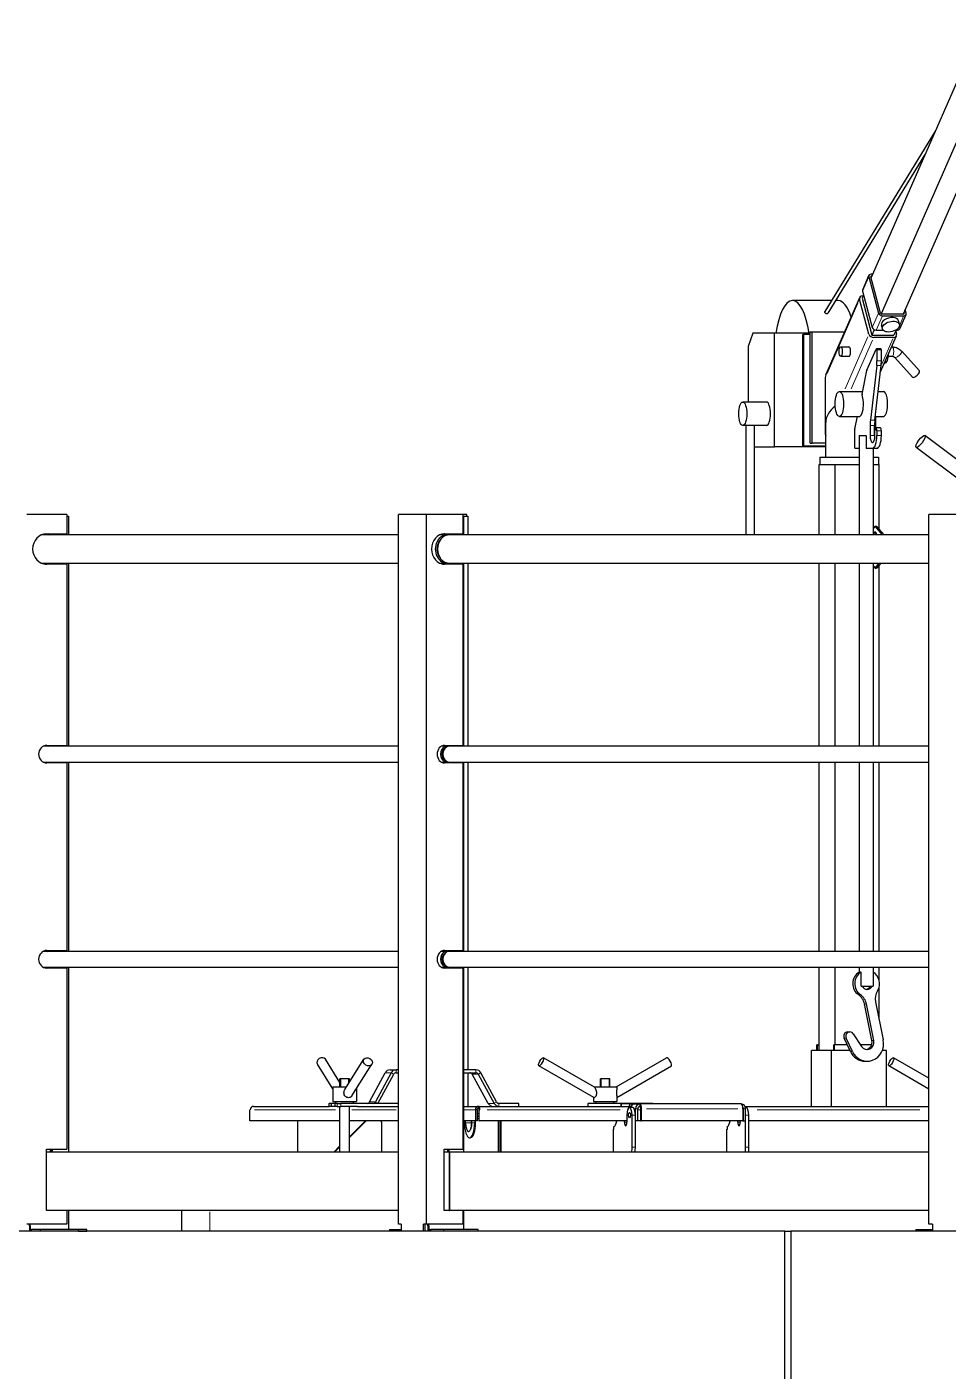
# Model space of a CAD drawing. Header units: millimetres. Extents: x 0 to 89100, y 0 to 63000.
# Drawn here: x 12976 to 14549, y 53720 to 56014 of the extents above; entities that cross this region are included whole.
import ezdxf

# ---------------------------------------------------------------- set-up
doc = ezdxf.new("R2010")
doc.units = ezdxf.units.MM
doc.header["$LTSCALE"] = 150
doc.layers.add('Visible', color=7, linetype='Continuous', lineweight=25)
doc.layers.add('Visible Narrow', color=7, linetype='Continuous', lineweight=18)

msp = doc.modelspace()

# ---------------------------------------------------------------- linework, layer by layer
at = {"layer": 'Visible'}
for p, q in [((14604.51, 56014.01), (14417.25, 55586.25)), ((14604.51, 55912.49), (14434.57, 55524.28)), ((14622.94, 55868.73), (14472.02, 55523.97)), ((14526.68, 55836.23), (14337.99, 55528.15)), ((14509.05, 55795.96), (14343.54, 55525.72)), ((14402.85, 55565.26), (14413.63, 55589.89)), ((14413.5, 55587.64), (14430.09, 55525.55)), ((14433.47, 55525.55), (14416.88, 55587.64)), ((14419.79, 55592.05), (14417.58, 55592.05)), ((14418.34, 55589.22), (14418.55, 55589.22)), ((14404.37, 55556.82), (14401.9, 55551.17)), ((14402.72, 55563.01), (14419.31, 55500.92)), ((14349.44, 55546.83), (14283.07, 55546.83)), ((14340.04, 55420.3), (14397.83, 55552.33)), ((14361.06, 55546.83), (14356.47, 55546.83)), ((14413.58, 55489.87), (14397.66, 55549.44)), ((14401.9, 55551.17), (14418.74, 55488.13)), ((14402.91, 55555.11), (14403.62, 55555.11)), ((14472.23, 55523.97), (14435.77, 55523.97)), ((14436.53, 55521.13), (14472.99, 55521.13)), ((14465.55, 55506.39), (14463.86, 55512.69)), ((14466.16, 55498.67), (14476.94, 55523.3)), ((14473.32, 55526.94), (14473.69, 55525.55)), ((14477.07, 55525.55), (14475.42, 55531.74)), ((14215.49, 55491.33), (14207.62, 55468.33)), ((14252.09, 55491.33), (14215.49, 55491.33)), ((14313.34, 55491.33), (14252.09, 55491.33)), ((14252.09, 55297.33), (14252.09, 55491.33)), ((14300.01, 55489.33), (14300.01, 55299.33)), ((14300.01, 55489.33), (14302.06, 55489.33)), ((14307.7, 55489.33), (14302.06, 55489.33)), ((14302.06, 55489.33), (14302.06, 55299.33)), ((14313.34, 55489.33), (14307.7, 55489.33)), ((14313.34, 55493.83), (14316.76, 55493.83)), ((14313.34, 55489.33), (14313.34, 55493.83)), ((14313.34, 55303.83), (14313.34, 55489.33)), ((14316.76, 55493.83), (14372.22, 55493.83)), ((14316.76, 55303.83), (14316.76, 55493.83)), ((14422.71, 55497.21), (14418.74, 55488.13)), ((14418.74, 55488.13), (14456.33, 55488.13)), ((14425.75, 55496.51), (14437.72, 55496.51)), ((14436.56, 55498.64), (14434.88, 55504.95)), ((14460, 55496.51), (14456.33, 55488.13)), ((14459.13, 55496.51), (14462.21, 55496.51)), ((14459.25, 55494.8), (14460.57, 55489.87)), ((14207.62, 55468.33), (14207.62, 55373.83)), ((14365.38, 55467.93), (14379.48, 55467.93)), ((14410.21, 55427.95), (14426.13, 55464.31)), ((14455.32, 55484.19), (14421.86, 55484.19)), ((14434.06, 55464.73), (14426.55, 55464.73)), ((14432.97, 55424.33), (14460.4, 55486.98)), ((14452.06, 55467.93), (14453.12, 55467.93)), ((14365.38, 55451.93), (14379.48, 55451.93)), ((14427.23, 55462.73), (14427.23, 55443.91)), ((14434.75, 55443.91), (14434.75, 55462.73)), ((14446.83, 55451.93), (14453.12, 55451.93)), ((14457.57, 55449.95), (14487.97, 55416.13)), ((14469.47, 55460.65), (14499.87, 55426.82)), ((14401.85, 55387.42), (14410.13, 55427.68)), ((14426.79, 55435.96), (14416.14, 55343.12)), ((14423.65, 55343.12), (14434.3, 55435.96)), ((14439.8, 55439.93), (14440.56, 55439.93)), ((14339.09, 55415.65), (14339.09, 55319.71)), ((14238.58, 55373.83), (14198.17, 55373.83)), ((14363.03, 55391.75), (14402.74, 55391.75)), ((14429.23, 55391.75), (14438.21, 55391.75)), ((14203.81, 55333.83), (14198.17, 55333.83)), ((14203.38, 55333.83), (14203.38, 55147.17)), ((14217.38, 55333.83), (14203.81, 55333.83)), ((14217.38, 55333.83), (14217.38, 55147.17)), ((14238.58, 55333.83), (14217.38, 55333.83)), ((14339.69, 55280.02), (14339.69, 55338.95)), ((14363.03, 55349.35), (14398.08, 55349.35)), ((14389.61, 55295.83), (14389.61, 55327.56)), ((14389.66, 55328.07), (14394.03, 55349.35)), ((14415.6, 55333.58), (14415.6, 55316.83)), ((14423.12, 55316.83), (14423.12, 55333.58)), ((14424.37, 55349.35), (14438.21, 55349.35)), ((14425.46, 55329.83), (14425.46, 55349.35)), ((14433.04, 55329.83), (14425.52, 55329.83)), ((14313.34, 55303.83), (14316.76, 55303.83)), ((14339.69, 55303.83), (14316.76, 55303.83)), ((14396.76, 55317.02), (14408.87, 55317.02)), ((14396.76, 55317.02), (14396.76, 55147.17)), ((14408.87, 55317.02), (14408.87, 55294.83)), ((14423.81, 55316.83), (14423.81, 55324.83)), ((14427.23, 55324.83), (14427.23, 55316.83)), ((14434.75, 55316.83), (14434.75, 55324.83)), ((14590.72, 55255.51), (14508.91, 55316.47)), ((14217.38, 55297.33), (14252.09, 55297.33)), ((14339.69, 55297.33), (14252.09, 55297.33)), ((14300.01, 55299.33), (14302.06, 55299.33)), ((14302.06, 55299.33), (14339.69, 55299.33)), ((14396.76, 55294.83), (14389.95, 55294.83)), ((14419.71, 55294.83), (14408.87, 55294.83)), ((14427.22, 55294.83), (14419.71, 55294.83)), ((14420.76, 55294.83), (14420.76, 55147.17)), ((14575.78, 55235.47), (14493.98, 55296.42)), ((14328.42, 55147.17), (14328.42, 55267.02)), ((14328.42, 55267.02), (14329.69, 55267.02)), ((14329.69, 55280.02), (14396.76, 55280.02)), ((14329.69, 55280.02), (14329.69, 55267.02)), ((14329.69, 55267.02), (14352.36, 55267.02)), ((14352.36, 55267.02), (14355.78, 55267.02)), ((14355.78, 55267.02), (14365.18, 55267.02)), ((14355.78, 55147.17), (14355.78, 55267.02)), ((14365.18, 55267.02), (14396.76, 55267.02)), ((14420.76, 55280.02), (14429.69, 55280.02)), ((14420.76, 55267.02), (14421.56, 55267.02)), ((14421.56, 55267.02), (14430.96, 55267.02)), ((14429.69, 55280.02), (14429.69, 55267.02)), ((14430.96, 55157.07), (14430.96, 55267.02)), ((13043.97, 55182.02), (12975.94, 55182.02)), ((13043.97, 55182.02), (13043.97, 55149.02)), ((13043.97, 55179.02), (13046.81, 55179.02)), ((13046.81, 55179.02), (13046.81, 55147.17)), ((13658.05, 55182.02), (13610.46, 55182.02)), ((13610.46, 53971.02), (13610.46, 55182.02)), ((13720.01, 55182.02), (13658.05, 55182.02)), ((13658.05, 53971.02), (13658.05, 55182.02)), ((13720.01, 55182.02), (13720.01, 55149.02)), ((13727.17, 55182.02), (13720.01, 55182.02)), ((13720.01, 55179.02), (13721.61, 55179.02)), ((13721.61, 55179.02), (13721.61, 55147.17)), ((13721.61, 55179.02), (13723.99, 55179.02)), ((13723.99, 55179.02), (13728.76, 55179.02)), ((13727.17, 55179.02), (13727.17, 55182.02)), ((13728.76, 55179.02), (13728.76, 55147.17)), ((14576.9, 55182.02), (14516, 55182.02)), ((14516, 53971.02), (14516, 55182.02)), ((13610.46, 55147.17), (13000.98, 55147.17)), ((13009.95, 55149.02), (13043.97, 55149.02)), ((13014.66, 55147.17), (13011.68, 55149.02)), ((13012.77, 55149.02), (13015.75, 55147.17)), ((13693.58, 55147.17), (13680.86, 55147.17)), ((13691.74, 55147.17), (13689.02, 55149.02)), ((13689.03, 55149.02), (13720.01, 55149.02)), ((13690.6, 55149.02), (13693.32, 55147.17)), ((14516, 55147.17), (13697.32, 55147.17)), ((14424.07, 55162.09), (14420.76, 55158.2)), ((14424.07, 55162.09), (14426.68, 55162.09)), ((14436.76, 55147.17), (14424.07, 55162.09)), ((14426.68, 55162.09), (14439.37, 55147.17)), ((13677.7, 55131.22), (13677.79, 55131.45)), ((13000.98, 55098.87), (13610.46, 55098.87)), ((13046.81, 55098.87), (13046.81, 54786.47)), ((13677.7, 55114.83), (13677.79, 55114.6)), ((13680.86, 55098.87), (13693.58, 55098.87)), ((13697.32, 55098.87), (14516, 55098.87)), ((13721.61, 55098.87), (13721.61, 54786.47)), ((13728.76, 55098.87), (13728.76, 54786.47)), ((14328.42, 54786.47), (14328.42, 55098.87)), ((14355.78, 54786.47), (14355.78, 55098.87)), ((14396.76, 55098.87), (14396.76, 54786.47)), ((14420.76, 55098.87), (14420.76, 54786.47)), ((14424.07, 55090.5), (14431.19, 55098.87)), ((14433.8, 55098.87), (14426.68, 55090.5)), ((13043.97, 55097.02), (13009.95, 55097.02)), ((13043.97, 55097.02), (13043.97, 54788.02)), ((13720.01, 55097.02), (13689.03, 55097.02)), ((13720.01, 55097.02), (13720.01, 54788.02)), ((14420.76, 55094.4), (14424.07, 55090.5)), ((14424.07, 55090.5), (14426.68, 55090.5)), ((14430.96, 54786.47), (14430.96, 55095.53)), ((13610.46, 54786.47), (13003.76, 54786.47)), ((13011.43, 54786.47), (13008.99, 54787.99)), ((13009.95, 54788.02), (13043.97, 54788.02)), ((13010.02, 54788.02), (13012.52, 54786.47)), ((13693.58, 54786.47), (13683.4, 54786.47)), ((13686.8, 54779.79), (13687.19, 54780.34)), ((13688.79, 54786.47), (13686.84, 54787.8)), ((13688.15, 54787.99), (13690.38, 54786.47)), ((13689.03, 54788.02), (13720.01, 54788.02)), ((14516, 54786.47), (13697.32, 54786.47)), ((13003.76, 54759.57), (13610.46, 54759.57)), ((13043.97, 54758.02), (13009.95, 54758.02)), ((13043.97, 54758.02), (13043.97, 54438.02)), ((13046.81, 54759.57), (13046.81, 54436.47)), ((13683.4, 54759.57), (13693.58, 54759.57)), ((13686.8, 54766.26), (13687.19, 54765.71)), ((13720.01, 54758.02), (13689.03, 54758.02)), ((13697.32, 54759.57), (14516, 54759.57)), ((13720.01, 54758.02), (13720.01, 54438.02)), ((13721.61, 54759.57), (13721.61, 54436.47)), ((13728.76, 54759.57), (13728.76, 54436.47)), ((14328.42, 54436.47), (14328.42, 54759.57)), ((14355.78, 54436.47), (14355.78, 54759.57)), ((14396.76, 54759.57), (14396.76, 54436.47)), ((14420.76, 54759.57), (14420.76, 54436.47)), ((14430.96, 54436.47), (14430.96, 54759.57)), ((13610.46, 54436.47), (13003.76, 54436.47)), ((13011.43, 54436.47), (13008.99, 54437.99)), ((13009.95, 54438.02), (13043.97, 54438.02)), ((13010.02, 54438.02), (13012.52, 54436.47)), ((13693.58, 54436.47), (13683.4, 54436.47)), ((13688.79, 54436.47), (13686.84, 54437.8)), ((13688.15, 54437.99), (13690.38, 54436.47)), ((13689.03, 54438.02), (13720.01, 54438.02)), ((14516, 54436.47), (13697.32, 54436.47)), ((13003.76, 54409.57), (13610.46, 54409.57)), ((13046.81, 54409.57), (13046.81, 54094.02)), ((13683.4, 54409.57), (13693.58, 54409.57)), ((13686.8, 54429.79), (13687.19, 54430.34)), ((13686.8, 54416.26), (13687.19, 54415.71)), ((13697.32, 54409.57), (14516, 54409.57)), ((13721.61, 54409.57), (13721.61, 54094.02)), ((13728.76, 54409.57), (13728.76, 54234.29)), ((14328.42, 54277.02), (14328.42, 54409.57)), ((14355.78, 54277.02), (14355.78, 54409.57)), ((14396.76, 54409.57), (14396.76, 54400.94)), ((14420.76, 54409.57), (14420.76, 54401.13)), ((14430.96, 54387.04), (14430.96, 54409.57)), ((13043.97, 54408.02), (13009.95, 54408.02)), ((13043.97, 54408.02), (13043.97, 54099.02)), ((13720.01, 54408.02), (13689.03, 54408.02)), ((13720.01, 54408.02), (13720.01, 54099.02)), ((14400.22, 54377.02), (14400.22, 54401.15)), ((14420.72, 54401.15), (14420.72, 54377.02)), ((14400.22, 54377.02), (14420.72, 54377.02)), ((14430.96, 54320.35), (14430.96, 54375.91)), ((14418.53, 54284.1), (14405.89, 54346.76)), ((14421.95, 54284.1), (14409.31, 54346.76)), ((14424.91, 54350.32), (14438.03, 54285.27)), ((14377.53, 54298.97), (14380.95, 54298.97)), ((14386.72, 54295.78), (14400.85, 54274.3)), ((14325.6, 54277.02), (14324.57, 54277.02)), ((14324.57, 54267.02), (14324.57, 54277.02)), ((14325.6, 54277.02), (14328.42, 54277.02)), ((14325.6, 54267.02), (14325.6, 54277.02)), ((14328.42, 54267.02), (14328.42, 54277.02)), ((14352.96, 54277.02), (14352.96, 54267.02)), ((14352.96, 54277.02), (14353.99, 54277.02)), ((14376.44, 54277.02), (14353.99, 54277.02)), ((14353.99, 54277.02), (14353.99, 54267.02)), ((14381.84, 54265.55), (14371.22, 54288.12)), ((14385.26, 54265.55), (14374.64, 54288.12)), ((14418.02, 54277.02), (14399.06, 54277.02)), ((13510.47, 54212.67), (13485.49, 54252.26)), ((13518.98, 54200.79), (13551.44, 54252.26)), ((13944.75, 54204.77), (13857.86, 54254.92)), ((13981.75, 54205.02), (14068.22, 54254.92)), ((14349.8, 54267.02), (14315.6, 54267.02)), ((14315.6, 54172.02), (14315.6, 54267.02)), ((14349.8, 54172.02), (14349.8, 54267.02)), ((14381.14, 54267.02), (14349.8, 54267.02)), ((14407.05, 54248.97), (14410.47, 54248.97)), ((14443.77, 54267.02), (14436.33, 54267.02)), ((14443.77, 54172.02), (14443.77, 54267.02)), ((14516, 54220.01), (14455.5, 54254.92)), ((13498.47, 54201.7), (13471.96, 54243.72)), ((13530.93, 54189.75), (13564.97, 54243.72)), ((13560.87, 54179.52), (13587.87, 54229.29)), ((13598.13, 54229.29), (13571.13, 54179.52)), ((13575.2, 54177.02), (13602.2, 54226.79)), ((13596.01, 54234.29), (13606.27, 54234.29)), ((13610.46, 54234.29), (13606.27, 54234.29)), ((13606.27, 54229.29), (13610.46, 54229.29)), ((13742.61, 54234.29), (13721.61, 54234.29)), ((13721.61, 54229.29), (13742.61, 54229.29)), ((13728.76, 54229.29), (13728.76, 54172.02)), ((13763.42, 54177.02), (13736.42, 54226.79)), ((13746.68, 54226.79), (13773.68, 54177.02)), ((13777.75, 54179.52), (13750.75, 54229.29)), ((13943.82, 54186.84), (13849.86, 54241.06)), ((13983.04, 54187.29), (14076.21, 54241.06)), ((14516, 54201.54), (14447.5, 54241.06)), ((13498.47, 54205.02), (13521.64, 54205.02)), ((13498.47, 54205.02), (13498.47, 54180.02)), ((13526.47, 54219.02), (13510.47, 54219.02)), ((13510.47, 54205.02), (13510.47, 54219.02)), ((13526.47, 54212.67), (13526.47, 54219.02)), ((13944.32, 54205.02), (13983.04, 54205.02)), ((13971.04, 54219.02), (13955.04, 54219.02)), ((13955.04, 54205.02), (13955.04, 54219.02)), ((13971.04, 54205.02), (13971.04, 54219.02)), ((13983.04, 54205.02), (13983.04, 54199.9)), ((13498.47, 54180.02), (13538.47, 54180.02)), ((13503.47, 54177.02), (13503.47, 54180.02)), ((13533.47, 54177.02), (13533.47, 54180.02)), ((13538.47, 54201.7), (13538.47, 54180.02)), ((13943.04, 54187.29), (13943.04, 54180.02)), ((13943.04, 54180.02), (13983.04, 54180.02)), ((13948.04, 54177.02), (13948.04, 54180.02)), ((13978.04, 54177.02), (13978.04, 54180.02)), ((13983.04, 54190.46), (13983.04, 54180.02)), ((13356.72, 54147.02), (13356.72, 54166.02)), ((13356.72, 54166.02), (13357.02, 54166.02)), ((13362.66, 54172.02), (13491.59, 54172.02)), ((13491.59, 54177.02), (13491.89, 54177.02)), ((13491.59, 54177.02), (13491.59, 54172.02)), ((13491.59, 54172.02), (13491.89, 54172.02)), ((13495.65, 54177.02), (13491.89, 54177.02)), ((13495.65, 54172.02), (13491.89, 54172.02)), ((13495.65, 54177.02), (13495.65, 54172.02)), ((13501.81, 54177.02), (13495.65, 54177.02)), ((13501.81, 54172.02), (13495.65, 54172.02)), ((13501.81, 54177.02), (13501.81, 54172.02)), ((13505.57, 54177.02), (13501.81, 54177.02)), ((13505.57, 54172.02), (13501.81, 54172.02)), ((13505.57, 54177.02), (13511.98, 54177.02)), ((13505.57, 54172.02), (13511.98, 54172.02)), ((13510.47, 54094.02), (13510.47, 54172.02)), ((13610.46, 54177.02), (13511.98, 54177.02)), ((13540.17, 54172.02), (13511.98, 54172.02)), ((13526.47, 54094.02), (13526.47, 54172.02)), ((13540.17, 54172.02), (13610.46, 54172.02)), ((13721.61, 54172.02), (13747.09, 54172.02)), ((13741.46, 54166.02), (13741.76, 54166.02)), ((13744.57, 54166.02), (13741.76, 54166.02)), ((13741.76, 54166.02), (13741.76, 54147.02)), ((13744.57, 54166.02), (13744.57, 54147.02)), ((13747.29, 54159.02), (13744.57, 54159.02)), ((13747.09, 54172.02), (14003.16, 54172.02)), ((13747.09, 54169.02), (13747.09, 54172.02)), ((13747.29, 54166.02), (13747.29, 54147.02)), ((13747.29, 54166.02), (13748.32, 54166.02)), ((13748.32, 54147.02), (13748.32, 54166.02)), ((13748.32, 54166.02), (13749.15, 54166.02)), ((13815.86, 54177.02), (13781.82, 54177.02)), ((13815.86, 54172.02), (13815.86, 54177.02)), ((13933.77, 54177.02), (13934.07, 54177.02)), ((13933.77, 54177.02), (13933.77, 54172.02)), ((13997.69, 54177.02), (13934.07, 54177.02)), ((13990.59, 54176.02), (13991.19, 54176.02)), ((13990.59, 54172.02), (13990.59, 54176.02)), ((14005.21, 54176.02), (13991.19, 54176.02)), ((14044.67, 54177.02), (13997.69, 54177.02)), ((13997.69, 54177.02), (13997.69, 54176.02)), ((14000.26, 54157.02), (14000.26, 54145.02)), ((14005.21, 54172.02), (14003.16, 54172.02)), ((14010.34, 54170.02), (14004.7, 54170.02)), ((14005.21, 54176.02), (14014.1, 54176.02)), ((14005.21, 54172.02), (14005.21, 54176.02)), ((14007.59, 54172.02), (14005.21, 54172.02)), ((14009.15, 54102.52), (14009.15, 54157.02)), ((14014.1, 54176.02), (14022.65, 54176.02)), ((14014.79, 54102.52), (14014.79, 54157.02)), ((14015.13, 54147.02), (14015.13, 54168.02)), ((14018.89, 54147.02), (14018.89, 54168.02)), ((14195.55, 54176.02), (14022.65, 54176.02)), ((14022.65, 54176.02), (14022.65, 54172.02)), ((14024.02, 54147.02), (14024.02, 54168.02)), ((14025.38, 54147.02), (14025.38, 54168.02)), ((14044.67, 54177.02), (14044.67, 54176.02)), ((14198.29, 54168.02), (14198.29, 54147.02)), ((14199.31, 54147.02), (14199.31, 54168.02)), ((14202.06, 54172.02), (14516, 54172.02)), ((14203.92, 54170.02), (14202.83, 54170.02)), ((14203.07, 54147.02), (14203.07, 54168.02)), ((14208.37, 54102.52), (14208.37, 54157.02)), ((13510.47, 54147.02), (13356.72, 54147.02)), ((13438.37, 54094.02), (13438.37, 54147.02)), ((13610.46, 54147.02), (13526.47, 54147.02)), ((13555.24, 54147.02), (13526.47, 54118.8)), ((13526.47, 54120.15), (13553.87, 54147.02)), ((13582.19, 54145.02), (13580.31, 54147.02)), ((13582.19, 54094.02), (13582.19, 54145.02)), ((13741.76, 54147.02), (13721.61, 54147.02)), ((13723.04, 54144.02), (13723.04, 54147.02)), ((13724.94, 54144.02), (13724.94, 54147.02)), ((13734.9, 54144.02), (13734.9, 54147.02)), ((13735.19, 54147.02), (13735.19, 54144.02)), ((13735.2, 54147.02), (13735.2, 54144.02)), ((13740.48, 54147.02), (13740.48, 54144.02)), ((13744.57, 54147.02), (13741.76, 54147.02)), ((13744.57, 54155.02), (13747.29, 54155.02)), ((13747.29, 54147.02), (13748.32, 54147.02)), ((14000.26, 54147.02), (13748.32, 54147.02)), ((13780.39, 54147.02), (13780.39, 54094.02)), ((13784.15, 54094.02), (13784.15, 54147.02)), ((13784.15, 54147.02), (13784.15, 54094.02)), ((13785.52, 54094.02), (13785.52, 54147.02)), ((13977.68, 54136.55), (13977.68, 54132.52)), ((13996.15, 54145.02), (13996.15, 54147.02)), ((14014.79, 54147.02), (14015.13, 54147.02)), ((14018.89, 54147.02), (14015.13, 54147.02)), ((14024.02, 54147.02), (14018.89, 54147.02)), ((14024.02, 54147.02), (14025.38, 54147.02)), ((14198.29, 54147.02), (14025.38, 54147.02)), ((14171.26, 54136.55), (14171.26, 54132.52)), ((14189.73, 54145.02), (14189.73, 54147.02)), ((14193.83, 54147.02), (14193.83, 54145.02)), ((14198.29, 54147.02), (14199.31, 54147.02)), ((14199.31, 54147.02), (14203.07, 54147.02)), ((14202.73, 54102.52), (14202.73, 54147.02)), ((14516, 54147.02), (14208.37, 54147.02)), ((13731.76, 54118.52), (13733.36, 54118.52)), ((13977.45, 54094.02), (13977.45, 54133.02)), ((13977.45, 54133.02), (13977.68, 54133.02)), ((13977.68, 54132.52), (13977.45, 54132.52)), ((14171.03, 54094.02), (14171.03, 54133.02)), ((14171.03, 54133.02), (14171.26, 54133.02)), ((14171.26, 54132.52), (14171.03, 54132.52)), ((13009.49, 53994.02), (13009.49, 54099.02)), ((13009.49, 54099.02), (13043.97, 54099.02)), ((13610.46, 54094.02), (13009.49, 54094.02)), ((13016.08, 54094.02), (13016.08, 54099.02)), ((13017.77, 54094.02), (13017.77, 54099.02)), ((13018.85, 54099.02), (13018.85, 54094.02)), ((13499.83, 54094.02), (13510.47, 54104.45)), ((13510.47, 54103.11), (13501.2, 54094.02)), ((13688.61, 53994.02), (13688.61, 54099.02)), ((13688.61, 54099.02), (13720.01, 54099.02)), ((13697.05, 54094.02), (13688.61, 54094.02)), ((13694.56, 54094.02), (13694.56, 54099.02)), ((13696.15, 54099.02), (13696.15, 54094.02)), ((13697.05, 54094.02), (13697.05, 53994.02)), ((13697.73, 54094.02), (13697.05, 54094.02)), ((13697.73, 54094.02), (13697.73, 53994.02)), ((14516, 54094.02), (13697.73, 54094.02)), ((13010.53, 53994.02), (13009.49, 53994.02)), ((13610.46, 53994.02), (13010.53, 53994.02)), ((13043.97, 53994.02), (13043.97, 53971.02)), ((13046.81, 53994.02), (13046.81, 53962.02)), ((13240.29, 53959.02), (13240.29, 53994.02)), ((13689.56, 53994.02), (13688.61, 53994.02)), ((13697.05, 53994.02), (13689.56, 53994.02)), ((13697.05, 53994.02), (13697.73, 53994.02)), ((14516, 53994.02), (13697.73, 53994.02)), ((13720.01, 53994.02), (13720.01, 53971.02)), ((13721.61, 53994.02), (13721.61, 53962.02)), ((14270.2, 53959.02), (12862.85, 53959.02)), ((12984.32, 53971.02), (12975.94, 53971.02)), ((12980.49, 53968.02), (12980.49, 53971.02)), ((12980.49, 53968.02), (12980.49, 53959.02)), ((12981.58, 53968.02), (12981.58, 53971.02)), ((12981.58, 53968.02), (12981.58, 53962.02)), ((12981.58, 53962.02), (12983.76, 53962.02)), ((12998.63, 53962.02), (12983.76, 53962.02)), ((13043.97, 53971.02), (12984.32, 53971.02)), ((13063.86, 53962.02), (12998.63, 53962.02)), ((12998.63, 53962.02), (12998.63, 53959.02)), ((13078.03, 53962.03), (13046.81, 53962.03)), ((13063.86, 53959.02), (13063.86, 53962.02)), ((13063.86, 53959.03), (13078.03, 53959.03)), ((13078.03, 53959.03), (13078.03, 53962.03)), ((13595.03, 53962.02), (13615.22, 53962.02)), ((13595.03, 53962.02), (13595.03, 53959.02)), ((13615.22, 53971.02), (13610.46, 53971.02)), ((13615.22, 53971.02), (13615.22, 53959.02)), ((13658.05, 53971.02), (13653.29, 53971.02)), ((13653.29, 53959.02), (13653.29, 53971.02)), ((13655.84, 53959.02), (13655.84, 53971.02)), ((13665.69, 53971.02), (13658.05, 53971.02)), ((13660.61, 53968.02), (13660.61, 53971.02)), ((13660.61, 53968.02), (13660.61, 53959.02)), ((13662.2, 53968.02), (13662.2, 53971.02)), ((13662.2, 53968.02), (13662.2, 53962.02)), ((13662.2, 53962.02), (13665.37, 53962.02)), ((13687.05, 53962.02), (13665.37, 53962.02)), ((13720.01, 53971.02), (13665.69, 53971.02)), ((13746.46, 53962.02), (13687.05, 53962.02)), ((13687.05, 53962.02), (13687.05, 53959.02)), ((13746.46, 53959.02), (13746.46, 53962.02)), ((14270.2, 53959.02), (14280.49, 53959.02)), ((14270.2, 53664.02), (14270.2, 53959.02)), ((14280.49, 53959.02), (14280.49, 53664.02)), ((16436.68, 53959.02), (14280.49, 53959.02)), ((14493.47, 53962.02), (14521.21, 53962.02)), ((14493.47, 53962.02), (14493.47, 53959.02)), ((14522.09, 53971.02), (14516, 53971.02)), ((14521.21, 53962.02), (14522.09, 53962.02)), ((14522.09, 53971.02), (14522.09, 53959.02))]:
    msp.add_line(p, q, dxfattribs=at)
for centre, major_axis, ratio, start_param, end_param in [((14418.76, 55587.64), (-5.13, 2.25), 0.7404879, 5.2463021, 6.8170985), ((14418.76, 55587.64), (-1.83, 0.8), 0.7404879, 5.2463021, 6.8170985), ((14407.98, 55563.01), (-5.13, 2.25), 0.7404879, 0, 0.5339132), ((14283.07, 55457.83), (0, 89), 0.3420201, 5.0983013, 7.4680693), ((14361.06, 55457.83), (0, 89), 0.3420201, 5.4686937, 6.2831853), ((14404.43, 55549.44), (-6.6, 2.89), 0.7404879, 5.2463021, 6.8170985), ((14435.35, 55525.55), (5.13, -2.25), 0.7404879, 3.6755058, 5.2463021), ((14435.35, 55525.55), (-1.83, 0.8), 0.7404879, 0.5339132, 2.1047095), ((14449.37, 55508.82), (14.49, 3.87), 0.5785325, 0, 3.1415927), ((14471.81, 55525.55), (1.83, -0.8), 0.7404879, 5.2463021, 6.8170985), ((14471.81, 55525.55), (5.13, -2.25), 0.7404879, 5.2463021, 6.8170985), ((14420.35, 55489.87), (-6.6, 2.89), 0.7404879, 0.5339132, 2.1047095), ((14424.57, 55500.92), (5.13, -2.25), 0.7404879, 3.6755058, 5.2463021), ((14453.8, 55489.87), (6.6, -2.89), 0.7404879, 5.2463021, 6.8170985), ((14461.03, 55500.92), (5.13, -2.25), 0.7404879, 5.2463021, 6.2831853), ((14379.48, 55459.93), (0, -8), 0.3420201, 0, 3.1415927), ((14426.55, 55462.73), (0, 2), 0.3420201, 4.712389, 6.9464104), ((14434.06, 55462.73), (0, 2), 0.3420201, 4.712389, 6.2831853), ((14418.68, 55443.91), (0, -25), 0.3420201, 1.2471294, 1.5707963), ((14426.2, 55443.91), (0, 25), 0.3420201, 4.3887221, 4.712389), ((14440.56, 55459.93), (0, -20), 0.3420201, 0, 1.4304823), ((14345.86, 55415.65), (0, -9.14), 0.7404879, 4.1784758, 4.712389), ((14410.42, 55427.16), (0, 1), 0.3420201, 0.6632251, 1.0297443), ((14493.92, 55421.48), (5.95, 5.35), 0.3406935, 3.1415927, 6.2831853), ((14238.58, 55353.83), (0, 20), 0.3420201, 3.1415927, 6.2831853), ((14396.86, 55370.55), (0, -21.5), 0.3420201, 6.1159366, 8.6673852), ((14402.15, 55386.9), (0, 1), 0.3420201, 1.0297443, 2.3841999), ((14438.21, 55370.55), (0, -21.2), 0.3420201, 0, 3.1415927), ((14379.69, 55349.64), (38, 19.32), 0.6463408, 1.8904344, 2.8240386), ((14389.95, 55327.56), (0, 1), 0.3420201, 1.0297443, 1.5707963), ((14425.86, 55333.58), (0, -30), 0.3420201, 4.3887221, 4.712389), ((14433.38, 55333.58), (0, 30), 0.3420201, 1.2471294, 1.5707963), ((14425.52, 55324.83), (0, 5), 0.3420201, 4.712389, 7.8539816), ((14433.04, 55324.83), (0, 5), 0.3420201, 4.712389, 6.2831853), ((14345.86, 55319.71), (0, 9.14), 0.7404879, 1.5707963, 1.9927137), ((14419.71, 55316.83), (0, -12), 0.3420201, 4.712389, 7.8539816), ((14419.71, 55316.83), (0, -22), 0.3420201, 0, 1.5707963), ((14427.22, 55316.83), (0, 12), 0.3420201, 1.5707963, 1.9840331), ((14427.22, 55316.83), (0, -22), 0.3420201, 0, 1.5707963), ((14389.95, 55295.83), (0, -1), 0.3420201, 4.712389, 6.2831853), ((13009.95, 55123.02), (0, -26), 0.9318857, 3.1415927, 6.2831853), ((13689.03, 55123.02), (0, -26), 0.8487147, 3.1415927, 6.2831853), ((13693.58, 55123.02), (0, -24.15), 0.8452041, 3.0497343, 6.3750437), ((13697.32, 55123.02), (0, -24.15), 0.8447405, 3.1415927, 6.2831853), ((14424.07, 55147.08), (0, 5), 0.4908455, 4.7303744, 7.8359962), ((14426.68, 55147.08), (0, -5), 0.4908455, 3.7031411, 4.6944035), ((13693.58, 55123.02), (0, -20.5), 0.8449724, 4.3010621, 5.1237158), ((13693.58, 55123.02), (0, -20.9), 0.8452041, 3.8931276, 5.5316503), ((13005.19, 55123.02), (0, -26), 0.9318857, 0.098508, 0.3795103), ((13006.27, 55123.02), (0, -26), 0.9318857, 0.0759641, 0.3795103), ((13683.1, 55123.02), (0, -26), 0.8487147, 0.1347334, 0.3795103), ((13684.69, 55123.02), (0, -26), 0.8487147, 0.0985363, 0.3795103), ((13009.95, 54773.02), (0, -15), 0.9318857, 3.1415927, 6.2831853), ((13689.03, 54773.02), (0, -15), 0.8487147, 3.1415927, 6.2831853), ((13693.58, 54773.02), (0, -13.45), 0.8452041, 2.9761353, 6.4486426), ((13693.58, 54773.02), (0, -10.5), 0.8449724, 4.0119979, 5.4127801), ((13693.58, 54773.02), (0, -10.8), 0.8452041, 3.6415902, 5.7831878), ((13697.32, 54773.02), (0, -13.45), 0.8447405, 3.1415927, 6.2831853), ((13005.19, 54773.02), (0, -15), 0.9318857, 0.1713078, 0.4586146), ((13006.27, 54773.02), (0, -15), 0.9318857, 0.1319268, 0.4586146), ((13683.1, 54773.02), (0, -15), 0.8487147, 0.2349886, 0.4586146), ((13684.69, 54773.02), (0, -15), 0.8487147, 0.1713573, 0.4586146), ((13009.95, 54423.02), (0, -15), 0.9318857, 3.1415927, 6.2831853), ((13689.03, 54423.02), (0, -15), 0.8487147, 3.1415927, 6.2831853), ((13693.58, 54423.02), (0, -13.45), 0.8452041, 2.9761353, 6.4486426), ((13693.58, 54423.02), (0, -10.8), 0.8452041, 3.6415902, 5.7831878), ((13697.32, 54423.02), (0, -13.45), 0.8447405, 3.1415927, 6.2831853), ((13005.19, 54423.02), (0, -15), 0.9318857, 0.1713078, 0.4586146), ((13006.27, 54423.02), (0, -15), 0.9318857, 0.1319268, 0.4586146), ((13693.58, 54423.02), (0, 10.5), 0.8449724, 0.8704053, 2.2711874), ((13683.1, 54423.02), (0, -15), 0.8487147, 0.2349886, 0.4586146), ((13684.69, 54423.02), (0, -15), 0.8487147, 0.1713573, 0.4586146), ((14407.05, 54381.47), (0, 22.5), 0.9396926, 0.5082843, 2.5706136), ((14410.47, 54381.47), (0, 22.5), 0.9396926, 0.5061707, 2.5706136), ((14410.47, 54381.47), (0, -22.5), 0.9396926, 0.9938764, 2.635422), ((14410.47, 54381.47), (0, -10), 0.9396926, 5.1735773, 7.3927933), ((14407.05, 54381.47), (0, -10), 0.9396926, 0.1830049, 1.109608), ((14447.88, 54355.56), (0, -25), 0.9396926, 4.1354691, 4.9238377), ((14382.92, 54341.51), (0, 25), 0.9396926, 4.9238377, 5.7122063), ((14386.35, 54341.51), (0, 25), 0.9396926, 4.9238377, 5.7122063), ((14377.53, 54291.47), (0, 7.5), 0.9396926, 0, 2.0348623), ((14380.95, 54291.47), (0, 7.5), 0.9396926, 5.3232542, 8.3180476), ((14410.47, 54278.97), (0, -30), 0.9396926, 5.1764549, 8.0654303), ((14410.47, 54281.47), (0, -12.5), 0.9396926, 5.3232542, 8.0654303), ((14407.05, 54281.47), (0, -12.5), 0.9396926, 0.1461074, 1.782245), ((13478.73, 54247.99), (-6.77, -4.27), 0.8260608, 3.1415927, 6.2831853), ((14072.22, 54247.99), (-4, 6.93), 0.3006615, 3.1415927, 6.2831853), ((14407.05, 54278.97), (0, -30), 0.9396926, 5.1764549, 6.2831853), ((13596.01, 54224.29), (0, 10), 0.9396926, 0, 1.0471976), ((13606.27, 54224.29), (0, 10), 0.9396926, 0, 1.0471976), ((13606.27, 54224.29), (0, 5), 0.9396926, 0, 1.0471976), ((13732.35, 54224.29), (0, 5), 0.9396926, 5.2359878, 6.2831853), ((13742.61, 54224.29), (0, 10), 0.9396926, 5.2359878, 6.2831853), ((13742.61, 54224.29), (0, 5), 0.9396926, 5.2359878, 6.2831853), ((13362.66, 54166.02), (0, 6), 0.9396926, 0, 1.5707963), ((13556.8, 54182.02), (0, -5), 0.9396926, 0, 1.0471976), ((13567.06, 54182.02), (0, -5), 0.9396926, 0, 1.0471976), ((13747.09, 54166.02), (0, 6), 0.9396926, 0, 1.5707963), ((13747.09, 54166.02), (0, 3), 0.9396926, 0, 1.5707963), ((13747.09, 54166.02), (0, 6), 0.3420201, 4.712389, 6.2831853), ((13747.09, 54166.02), (0, 3), 0.3420201, 4.712389, 6.2831853), ((13771.56, 54182.02), (0, -10), 0.9396926, 5.2359878, 6.2831853), ((13781.82, 54182.02), (0, -10), 0.9396926, 5.2359878, 6.2831853), ((13781.82, 54182.02), (0, -5), 0.9396926, 5.2359878, 6.2831853), ((14004.7, 54157.02), (0, 13), 0.3420201, 4.712389, 7.8539816), ((14014.1, 54168.02), (0, 8), 0.9396926, 0, 1.3181161), ((14010.34, 54157.02), (0, 13), 0.3420201, 4.712389, 6.2831853), ((14022.65, 54168.02), (0, 8), 0.9396926, 0, 1.5707963), ((14022.65, 54168.02), (0, 4), 0.9396926, 0, 1.5707963), ((14022.65, 54168.02), (0, 8), 0.3420201, 4.712389, 6.2831853), ((14022.65, 54168.02), (0, 4), 0.3420201, 4.712389, 6.2831853), ((14195.55, 54168.02), (0, 8), 0.3420201, 4.712389, 6.2831853), ((14195.55, 54168.02), (0, 8), 0.9396926, 4.712389, 6.2831853), ((14195.55, 54168.02), (0, 4), 0.9396926, 4.712389, 5.5397254), ((14203.92, 54157.02), (0, 13), 0.3420201, 4.712389, 6.2831853), ((13731.76, 54144.02), (0, -25.5), 0.3420201, 4.712389, 7.8539816), ((13730.07, 54144.02), (0, -15), 0.3420201, 4.712389, 7.8539816), ((13978.03, 54136.55), (0, 1), 0.3420201, 0.0540804, 1.5707963), ((13977.68, 54155.02), (0, -17.5), 0.3420201, 0.0540804, 1.0960163), ((13998.21, 54145.02), (0, -6), 0.3420201, 4.712389, 7.8539816), ((14171.6, 54136.55), (0, 1), 0.3420201, 0.0540804, 1.5707963), ((14171.26, 54155.02), (0, -17.5), 0.3420201, 0.0540804, 1.0960163), ((14191.78, 54145.02), (0, -6), 0.3420201, 4.712389, 7.8539816), ((13992.05, 54102.52), (0, -50), 0.3420201, 1.3999667, 1.5707963), ((13997.69, 54102.52), (0, 50), 0.3420201, 4.5415593, 4.712389), ((14185.63, 54102.52), (0, -50), 0.3420201, 1.3999667, 1.5707963), ((14191.26, 54102.52), (0, 50), 0.3420201, 4.5415593, 4.712389)]:
    msp.add_ellipse(centre, major_axis=major_axis, ratio=ratio, start_param=start_param, end_param=end_param, dxfattribs=at)
for centre, major_axis, ratio in [((14451.05, 55502.51), (-14.49, -3.87), 0.5785325), ((14365.38, 55459.93), (0, -8), 0.3420201), ((14198.17, 55353.83), (0, 20), 0.3420201), ((14363.03, 55370.55), (0, -21.2), 0.3420201), ((14501.45, 55306.45), (7.47, 10.02), 0.2801665), ((13558.2, 54247.99), (6.77, -4.27), 0.8260608), ((13853.86, 54247.99), (-4, -6.93), 0.3006615), ((14451.5, 54247.99), (-4, -6.93), 0.3006615), ((14004.7, 54157.02), (0, -4.5), 0.3420201)]:
    msp.add_ellipse(centre, major_axis=major_axis, ratio=ratio, dxfattribs=at)
for points, knots in [([(14337.99, 55528.15), (14337.92, 55528.02), (14337.86, 55527.88), (14337.8, 55527.48), (14337.85, 55527.2), (14338.06, 55526.69), (14338.25, 55526.41), (14338.75, 55525.9), (14339.07, 55525.66), (14339.73, 55525.29), (14340.1, 55525.14), (14340.86, 55524.93), (14341.26, 55524.88), (14341.61, 55524.88)], [1.21392808, 1.21392808, 1.21392808, 1.21392808, 1.28749758, 1.28749758, 1.41038865, 1.41038865, 1.53189103, 1.53189103, 1.6533934, 1.6533934, 1.76592173, 1.76592173, 1.87845007, 1.87845007, 1.87845007, 1.87845007]), ([(14341.61, 55524.88), (14341.96, 55524.88), (14342.32, 55524.93), (14342.92, 55525.14), (14343.17, 55525.29), (14343.42, 55525.54), (14343.48, 55525.63), (14343.54, 55525.72)], [0, 0, 0, 0, 0.11252833, 0.11252833, 0.22505667, 0.22505667, 0.27298687, 0.27298687, 0.27298687, 0.27298687]), ([(14453.12, 55467.93), (14454.35, 55467.93), (14455.58, 55467.83), (14458, 55467.42), (14459.2, 55467.12), (14461.52, 55466.31), (14462.65, 55465.81), (14464.8, 55464.62), (14465.83, 55463.94), (14467.75, 55462.41), (14468.65, 55461.56), (14469.47, 55460.65)], [1.57079633, 1.57079633, 1.57079633, 1.57079633, 1.72787596, 1.72787596, 1.88495559, 1.88495559, 2.04203522, 2.04203522, 2.19911486, 2.19911486, 2.35619449, 2.35619449, 2.35619449, 2.35619449]), ([(14453.12, 55451.93), (14453.47, 55451.93), (14453.81, 55451.91), (14454.47, 55451.79), (14454.79, 55451.71), (14455.41, 55451.5), (14455.71, 55451.36), (14456.29, 55451.05), (14456.56, 55450.86), (14457.09, 55450.44), (14457.34, 55450.21), (14457.57, 55449.95)], [1.57079633, 1.57079633, 1.57079633, 1.57079633, 1.72787596, 1.72787596, 1.88495559, 1.88495559, 2.04203522, 2.04203522, 2.19911486, 2.19911486, 2.35619449, 2.35619449, 2.35619449, 2.35619449]), ([(13680.36, 55136.43), (13679.78, 55135.6), (13679.27, 55134.72), (13678.43, 55133.04), (13678.09, 55132.25), (13677.79, 55131.45)], [5.59982586, 5.59982586, 5.59982586, 5.59982586, 5.74803761, 5.74803761, 5.87185847, 5.87185847, 5.87185847, 5.87185847]), ([(13689.39, 54782.65), (13689.2, 54782.5), (13689.01, 54782.34), (13688.21, 54781.63), (13687.66, 54781.01), (13687.19, 54780.34)], [5.29529943, 5.29529943, 5.29529943, 5.29529943, 5.36093373, 5.36093373, 5.58279424, 5.58279424, 5.58279424, 5.58279424]), ([(13689.39, 54413.4), (13689.2, 54413.55), (13689.01, 54413.71), (13688.21, 54414.42), (13687.66, 54415.04), (13687.19, 54415.71)], [6.86609575, 6.86609575, 6.86609575, 6.86609575, 6.93173006, 6.93173006, 7.15359056, 7.15359056, 7.15359056, 7.15359056]), ([(14400.22, 54401.15), (14400.12, 54401.12), (14400.03, 54401.09), (14399.4, 54400.89), (14398.92, 54400.75), (14398.09, 54400.55), (14397.75, 54400.51), (14397.22, 54400.51), (14397.02, 54400.55), (14396.81, 54400.72), (14396.76, 54400.82), (14396.76, 54400.94)], [10.60436043, 10.60436043, 10.60436043, 10.60436043, 10.64289012, 10.64289012, 10.87470149, 10.87470149, 11.10651286, 11.10651286, 11.33832424, 11.33832424, 11.51488098, 11.51488098, 11.51488098, 11.51488098]), ([(13944.75, 54204.77), (13944.79, 54204.75), (13944.83, 54204.73), (13945.09, 54204.56), (13945.33, 54204.33), (13946.05, 54203.48), (13946.54, 54202.68), (13947.39, 54200.9), (13947.8, 54199.78), (13948.38, 54197.38), (13948.55, 54196.12), (13948.55, 54193.85), (13948.41, 54192.7), (13947.83, 54190.6), (13947.39, 54189.66), (13946.49, 54188.25), (13945.98, 54187.67), (13945.03, 54186.92), (13944.59, 54186.73), (13944.09, 54186.73), (13943.95, 54186.77), (13943.82, 54186.84)], [1.5044931, 1.5044931, 1.5044931, 1.5044931, 1.5312304, 1.5312304, 1.6948429, 1.6948429, 2.0220679, 2.0220679, 2.3786518, 2.3786518, 2.7352357, 2.7352357, 3.0571869, 3.0571869, 3.3791381, 3.3791381, 3.6795715, 3.6795715, 3.9800049, 3.9800049, 4.1141067, 4.1141067, 4.1141067, 4.1141067]), ([(13517.22, 54194.93), (13517.22, 54196.12), (13517.45, 54197.38), (13518.17, 54199.36), (13518.55, 54200.11), (13518.98, 54200.79)], [0, 0, 0, 0, 0.3565839, 0.3565839, 0.58918991, 0.58918991, 0.58918991, 0.58918991]), ([(13530.92, 54189.75), (13530.74, 54189.45), (13530.54, 54189.18), (13529.73, 54188.25), (13528.96, 54187.67), (13527.22, 54186.92), (13526.25, 54186.73), (13524.36, 54186.73), (13523.33, 54186.92), (13521.38, 54187.67), (13520.47, 54188.25), (13518.95, 54189.66), (13518.28, 54190.6), (13517.41, 54192.7), (13517.22, 54193.85), (13517.22, 54194.93)], [3.2690914, 3.2690914, 3.2690914, 3.2690914, 3.3791381, 3.3791381, 3.6795715, 3.6795715, 3.9800049, 3.9800049, 4.2804383, 4.2804383, 4.5808717, 4.5808717, 4.9028228, 4.9028228, 5.224774, 5.224774, 5.224774, 5.224774]), ([(13983, 54194.93), (13983, 54196.12), (13983.02, 54197.38), (13983.03, 54199.03), (13983.04, 54199.47), (13983.04, 54199.9)], [0, 0, 0, 0, 0.3565839, 0.3565839, 0.49133879, 0.49133879, 0.49133879, 0.49133879]), ([(13983.04, 54190.46), (13983.04, 54190.84), (13983.03, 54191.24), (13983.01, 54192.7), (13983, 54193.85), (13983, 54194.93)], [4.77512775, 4.77512775, 4.77512775, 4.77512775, 4.90282284, 4.90282284, 5.22477402, 5.22477402, 5.22477402, 5.22477402]), ([(13735.19, 54144.02), (13735.19, 54142.62), (13735.12, 54141.22), (13734.86, 54138.61), (13734.66, 54137.38), (13734.21, 54135.31), (13733.95, 54134.44), (13733.48, 54133.18), (13733.26, 54132.75), (13733.03, 54132.35), (13732.96, 54132.28), (13732.96, 54132.28)], [3.1415927, 3.1415927, 3.1415927, 3.1415927, 3.4287447, 3.4287447, 3.7104073, 3.7104073, 3.9730301, 3.9730301, 4.1983572, 4.1983572, 4.3379235, 4.3379235, 4.3379235, 4.3379235]), ([(13735.05, 54140.55), (13735.04, 54140.6), (13735.04, 54140.64), (13734.95, 54141.77), (13734.9, 54142.9), (13734.9, 54144.02)], [6.04255094, 6.04255094, 6.04255094, 6.04255094, 6.0519942, 6.0519942, 6.28318531, 6.28318531, 6.28318531, 6.28318531])]:
    msp.add_open_spline(points, degree=3, knots=knots, dxfattribs=at)
for points in [[(13677.79, 55114.6), (13678.44, 55112.83), (13679.3, 55111.15), (13680.36, 55109.61)], [(13687.19, 54765.71), (13687.81, 54764.84), (13688.54, 54764.06), (13689.39, 54763.4)], [(13687.19, 54430.34), (13687.81, 54431.21), (13688.54, 54431.99), (13689.39, 54432.65)]]:
    msp.add_open_spline(points, degree=3, dxfattribs=at)
at = {"layer": 'Visible Narrow'}
for p, q in [((14403.25, 55564.25), (14412.96, 55586.41)), ((14417.23, 55586.68), (14418.28, 55589.08)), ((14342.02, 55422.34), (14394.73, 55542.75)), ((14419.85, 55502.15), (14429.55, 55524.31)), ((14426.29, 55497.74), (14435.99, 55519.9)), ((14466.05, 55505.27), (14472.62, 55520.3)), ((14473.12, 55524.23), (14473.66, 55525.48)), ((14462.3, 55496.71), (14463.91, 55500.39)), ((14372.78, 55396.66), (14411.43, 55484.96)), ((14383.42, 55396.37), (14419.84, 55479.57)), ((14435.39, 55438.67), (14454.27, 55481.8)), ((14434.37, 55462.73), (14427.61, 55462.73)), ((14434.37, 55443.91), (14427.61, 55443.91)), ((14427.16, 55435.96), (14433.93, 55435.96)), ((14422.74, 55333.58), (14415.98, 55333.58)), ((14423.28, 55343.12), (14416.51, 55343.12)), ((14339.12, 55319.78), (14339.66, 55321)), ((14422.74, 55316.83), (14415.98, 55316.83)), ((14434.37, 55324.83), (14427.61, 55324.83)), ((14434.37, 55316.83), (14427.61, 55316.83)), ((14395.79, 54362.54), (14398.87, 54362.54)), ((14409.14, 54346.76), (14406.06, 54346.76)), ((14371.39, 54288.12), (14374.47, 54288.12)), ((14418.7, 54284.1), (14421.78, 54284.1)), ((14382.01, 54265.55), (14385.09, 54265.55)), ((13597.61, 54229.29), (13588.38, 54229.29)), ((13601.99, 54226.91), (13598.33, 54229.16)), ((13606.27, 54234.04), (13606.27, 54229.54)), ((13746.17, 54226.79), (13736.94, 54226.79)), ((13742.61, 54229.54), (13742.61, 54234.04)), ((13750.55, 54229.16), (13746.89, 54226.91)), ((13511.67, 54219.02), (13511.67, 54205.02)), ((13525.26, 54210.76), (13525.26, 54219.02)), ((13956.24, 54219.02), (13956.24, 54205.02)), ((13969.83, 54205.02), (13969.83, 54219.02)), ((13502.79, 54166.02), (13364.7, 54166.02)), ((13491.89, 54176.77), (13491.89, 54172.27)), ((13505.57, 54176.77), (13505.57, 54172.27)), ((13511.98, 54176.77), (13511.98, 54172.27)), ((13606.26, 54166.02), (13530.66, 54166.02)), ((13561.38, 54179.52), (13570.62, 54179.52)), ((13571.33, 54179.4), (13575, 54177.15)), ((13740.46, 54166.02), (13722.6, 54166.02)), ((13988.88, 54166.02), (13761.76, 54166.02)), ((13763.93, 54177.02), (13773.17, 54177.02)), ((13773.88, 54177.15), (13777.55, 54179.4)), ((13781.82, 54176.77), (13781.82, 54172.27)), ((13934.07, 54176.77), (13934.07, 54172.27)), ((13991.19, 54172.22), (13991.19, 54175.82)), ((14014.51, 54157.02), (14009.43, 54157.02)), ((14012.83, 54168.02), (14015.01, 54168.02)), ((14015.32, 54168.02), (14018.7, 54168.02)), ((14023.76, 54166.02), (14019.15, 54166.02)), ((14025.32, 54168.02), (14024.08, 54168.02)), ((14189.64, 54168.02), (14034.03, 54168.02)), ((14199.26, 54168.02), (14198.34, 54168.02)), ((14202.88, 54168.02), (14199.5, 54168.02)), ((14208.1, 54157.02), (14203.33, 54157.02)), ((14500.55, 54166.02), (14222.57, 54166.02)), ((13723.13, 54144.02), (13724.85, 54144.02)), ((13734.86, 54144.02), (13725.38, 54144.02)), ((13735.19, 54144.02), (13735.2, 54144.02)), ((13740.21, 54144.02), (13735.47, 54144.02)), ((13742, 54144.02), (13740.56, 54144.02)), ((13742.08, 54147.02), (13742.08, 54144.02)), ((13747.16, 54151.02), (13744.71, 54151.02)), ((14000.05, 54145.02), (13996.36, 54145.02)), ((14193.63, 54145.02), (14189.94, 54145.02)), ((14014.51, 54102.52), (14009.43, 54102.52)), ((14208.08, 54102.52), (14203.01, 54102.52)), ((13288.44, 53960.77), (13288.44, 53992.27)), ((12980.55, 53968.02), (12981.52, 53968.02)), ((12983.76, 53961.87), (12983.76, 53959.17)), ((13660.69, 53968.02), (13662.12, 53968.02)), ((13665.37, 53961.87), (13665.37, 53959.17)), ((14521.21, 53959.17), (14521.21, 53961.87))]:
    msp.add_line(p, q, dxfattribs=at)
for centre, major_axis, ratio, start_param, end_param in [((14453.12, 55459.93), (0, -8), 0.3420201, 0.1570796, 2.984513), ((14463.52, 55455.3), (-5.95, -5.35), 0.3406935, 0.1570796, 2.984513), ((13694.11, 55123.02), (0, -21.07), 0.8449724, 4.3421948, 5.0825831), ((13694.52, 54773.02), (0, -11.35), 0.8449724, 4.082037, 5.3427409), ((13694.52, 54423.02), (0, 11.35), 0.8449724, 0.9404444, 2.2011483), ((13733.36, 54144.02), (0, -25.5), 0.3420201, 0, 1.5707963)]:
    msp.add_ellipse(centre, major_axis=major_axis, ratio=ratio, start_param=start_param, end_param=end_param, dxfattribs=at)

doc.saveas('drawing.dxf')
